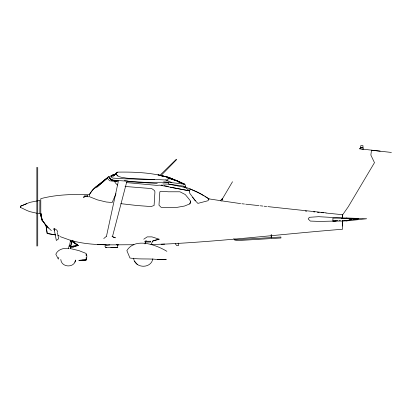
<?xml version="1.0" encoding="UTF-8"?>
<svg xmlns="http://www.w3.org/2000/svg" width="412" height="412" viewBox="0 0 412 412"><rect width="100%" height="100%" fill="white"/><g stroke="black" fill="none" stroke-linecap="round" stroke-linejoin="round"><path stroke-width="0.62" d="M342.614 226.054L342.655 220.389M342.676 217.866L342.702 214.719L348.284 206.731L374.477 162.668L370.872 155.108L371.475 150.215L391.4 152.445M109.813 244.908L106.105 245.377L104.859 246.031L105.642 247.432L117.765 247.385L117.08 244.357M37.976 213.421L39.84 213.735L39.907 200.371L29.813 202.374L20.636 206.196L20.652 207.488L26.651 210.377L29.679 211.603L36.735 213.21M68.48 248.616L69.051 245.897L70.771 246.325L71.626 241.432L70.426 241.175L69.396 245.985L69.824 246.067M70.57 248.529L70.797 247.473M106.414 236.534L118.095 182.423M70.323 240.108L70.169 241.257L72.141 241.69M71.029 246.412L70.684 246.325L71.801 241.514M126.597 182.423L112.512 236.447L113.197 237.137L115.432 237.822L111.997 236.39M86.144 257.541L86.144 259.982L78.929 260.327L86.144 259.982C86.726 258.041 87.432 255.687 86.144 253.885L86.144 255.713M58.813 257.34L58.313 259.122L55.826 254.23C58.066 249.018 64.143 247.813 69.221 248.421M152.842 258.782C151.122 269.093 134.745 268.557 133.581 258.18M189.86 203.878L190.674 201.231L188.526 198.486L185.261 194.536L179.936 191.786L168.343 191.786L161.128 191.271L159.841 191.786L158.981 205.186L161.128 207.334L177.186 207.334L184.488 206.041L189.86 203.878L190.674 201.231M144.972 243.919L146.095 240.314M74.891 262.13L75.581 260.013C74.51 268.217 61.414 267.697 60.791 259.483M115.999 193.661L112.167 202.524L106.245 202.004L97.397 199.861L89.409 196.678L89.409 194.536C93.699 186.744 102.418 182.686 108.65 176.583M208.709 199.341L208.941 198.878L220.832 200.701M87.689 195.824L84.342 195.906L83.312 197.626M70.596 247.53L70.771 246.927M205.222 196.503L208.941 198.883L208.024 200.716L197.889 203.379L195.309 200.716L189.299 192.646L190.071 188.866L185.338 187.177M221.527 201.216L222.624 199.084M221.821 199.861L232.502 181.738M83.996 197.539L84.681 196.596L87.519 196.163M94.853 188.253L96.109 186.806L106.502 178.473M220.255 200.891L222.537 198.311M103.752 238.553L106.275 236.467M170.522 187.28L189.469 190.838L185.436 187.491L185.436 184.916C165.186 173.097 140.863 171.809 117.837 172.118L115.777 173.406L113.115 176.068L115.334 174.42M160.86 175.692L176.413 159.835L176.331 159.233L160.041 175.218M108.474 176.753L102.722 182.166M341.929 218.154L358.677 218.757L341.929 221.074L332.906 221.074L332.906 218.154L346.822 217.984M114.273 174.951L116.704 173.061M113.115 176.068L115.175 174.091M115.283 174.266L113.8 174.781L112.425 176.068L113.975 175.1M101.785 182.959L96.624 187.321L108.057 177.541M96.109 186.806L93.102 189.293L89.409 194.536C73.12 194.212 56.624 194.464 40.793 198.656L40.793 215.064L42.081 220.132L45.948 225.369L51.356 230.607M102.464 181.908L107.099 178.128L109.762 180.791L118.61 181.831M143.778 239.197L147.213 236.879L151.935 236.879L159.15 239.197L152.368 241.257M176.928 180.961L172.376 179.158L169.373 177.443L167.308 180.106C153.717 179.168 140.09 179.498 126.515 178.128C122.683 177.175 117.59 177.814 115.777 173.406L117.837 172.118M109.015 176.949L110.452 176.068L112.224 175.636M114.49 174.606L111.137 176.068L111.827 177.613L113.115 178.128L124.537 178.813L154.51 179.416M57.165 232.074C58.458 230.952 55.414 228.902 54.23 228.65L53.818 229.33L54.461 230.38M20.652 207.488L20.636 206.196L26.729 203.652M114.057 174.781L115.345 174.266M112.425 175.296L113.8 174.781L112.085 175.296M113.8 174.781L111.395 175.553L113.115 175.038L111.137 176.068L111.93 176.892M73.346 247.015L78.069 245.552L73.861 242.632M159.15 239.197L153.053 240.66L150.983 244.496L164.682 244.11M70.596 247.7L73.346 247.097M73.434 246.067L70.854 246.582L78.069 245.464L72.141 240.227M84.599 196.596L85.974 196.339M76.266 245.727L77.986 245.464L76.524 244.522M73.434 246.155L78.069 245.464M346.652 220.904L366.665 218.757L346.652 217.984M332.906 221.074L337.938 220.621M339.194 220.508L340.451 220.394M349.247 219.601L351.76 219.375M353.645 219.21L358.677 218.757L352.389 218.607M116.622 181.074L114.315 181.136L115.69 183.283L117.492 185.086M336.207 221.033L319.681 221.419L310.318 221.074L308.171 218.927L309.376 217.294L318.651 216.691L342.099 217.984M81.936 260.08L86.144 259.982M157.348 259.467L166.196 259.297L157.348 259.467C148.217 258.432 139.024 259.586 129.95 258.005L126.855 250.62C135.27 236.946 156.426 245.001 166.881 251.31M110.874 247.427L117.765 247.385M105.642 247.432L106.693 247.427M361.082 147.723L362.972 147.723L362.972 145.663L360.737 145.663L360.737 147.723M111.539 179.215L112.425 180.106L110.195 178.813L109.762 177.443L110.195 178.813L111.827 180.106L144.293 182.336L168.683 182.253L184.658 184.226L178.154 181.671M125.052 186.461L151.765 188.608L154.428 190.499L154.943 191.786L154.083 205.526L150.993 206.556L137.078 205.526L120.85 203.667M342.537 220.904L346.822 220.904M47.148 233.48L55.393 234.886L47.148 233.48L45.948 225.06L46.994 225.791M161.128 244.264C221.749 241.55 282.117 234.031 342.614 229.232L342.614 220.523M133.957 244.78C113.058 244.558 91.706 246.227 71.307 240.541M341.708 218.36L350.504 218.566M162.843 183.968L168.683 184.138L185.436 186.373M97.397 244.522L106.245 244.78M111.827 180.106L109.762 178.128L111.827 180.106L118.182 180.446M166.834 177.289L169.373 177.443L157.951 174.781L163.925 176.568M127.102 181.635L157.26 183.453M361.597 149.098L362.884 149.185M163.631 181.888L168.683 182.253L168.683 184.138L185.436 187.491L183.701 186.796M167.818 178.705L172.293 179.071L170.475 178.504M126.402 182.588L156.575 185.364L159.707 185.158L189.469 190.838L188.372 190.395M305.364 211.052L306.641 211.171M313.62 211.83L314.856 211.953M317.328 212.195L319.182 212.376M321.036 212.556L323.508 212.798M325.949 213.035L342.702 214.719M326.036 212.875L267.918 206.628M380.147 151.158L359.449 148.753M240.639 203.616L222.068 200.896M241.906 203.755L244.445 204.033M245.712 204.177L259.04 205.645M260.307 205.789L262.846 206.067M264.113 206.206L266.652 206.489M165.444 176.753L166.69 176.928M124.367 180.621L128.06 181.136M360.309 148.928L359.794 148.84L360.649 147.635L362.972 147.635L363.399 149.268M70.328 248.57L78.929 250.62L86.144 253.457M57.876 235.319L59.143 235.535M235.298 239.171L237.626 239.583L280.886 237.013L280.943 237.992L237.57 240.572L234.649 240.057L233.877 238.553M161.128 185.024L162.931 185.385M164.131 185.621L168.343 186.461M117.415 244.78L118.223 244.98L117.173 244.373M164.244 176.496L160.783 175.466L164.445 176.63M164.465 176.568L160.783 175.466L164.419 176.604M170.501 178.535L172.293 179.071M171.155 178.772L172.376 179.158M116.529 244.44L118.223 244.98M70.081 246.155L70.684 246.325M59.864 236.534L70.684 240.397M190.04 188.974L197.971 192.389L204.156 195.824M178.046 181.738L179.848 182.418M181.053 182.871L184.658 184.226L179.333 182.078M172.988 179.647L175.785 180.744M179.678 181.996L167.308 177.011L181.996 182.938M190.04 188.964L193.692 190.437M165.815 179.864L171.825 182.64M194.227 190.684L200.721 193.846L208.941 198.878M177.412 181.187L178.854 181.857M78.069 245.552L71.884 241.344L73.861 242.72M72.141 240.314L73.949 241.69M115.777 173.406L117.837 176.068M117.363 180.317L118.095 181.136M134.503 261.187L137.335 264.447M192.646 197.369L195.309 200.716M175.255 243.75L176.671 245.552L178.561 245.552L178.159 243.09M48.266 228.155L45.948 225.06L47.143 232.878M41.679 217.773L42.168 220.132L44.141 222.794M42.168 220.132L45.948 225.369L44.506 223.309M87.602 195.824L88.122 196.678M87.602 196.081L88.122 196.936M40.793 213.514L42.081 220.132L41.051 216.779L40.793 213.514L41.046 214.729M42.081 220.132L40.793 213.431L41.015 214.667M40.793 214.719L41.365 217.15M41.504 217.757L41.736 218.757L41.561 217.763M54.003 228.377L56.341 240.484L58.659 238.769L57.459 232.667M41.231 215.945L41.452 217.155M20.636 206.196L20.667 206.541M185.436 186.286L185.518 187.403M271.472 234.747L271.534 237.879M271.163 234.758L271.225 237.884M342.614 214.631L342.614 218.066M72.059 240.572L72.059 240.829M37.734 167.329L37.734 246.046M36.859 167.329L36.859 246.046M150.56 241.257L144.895 241.257L144.895 242.029L150.56 242.029L150.56 241.257"/></g></svg>
